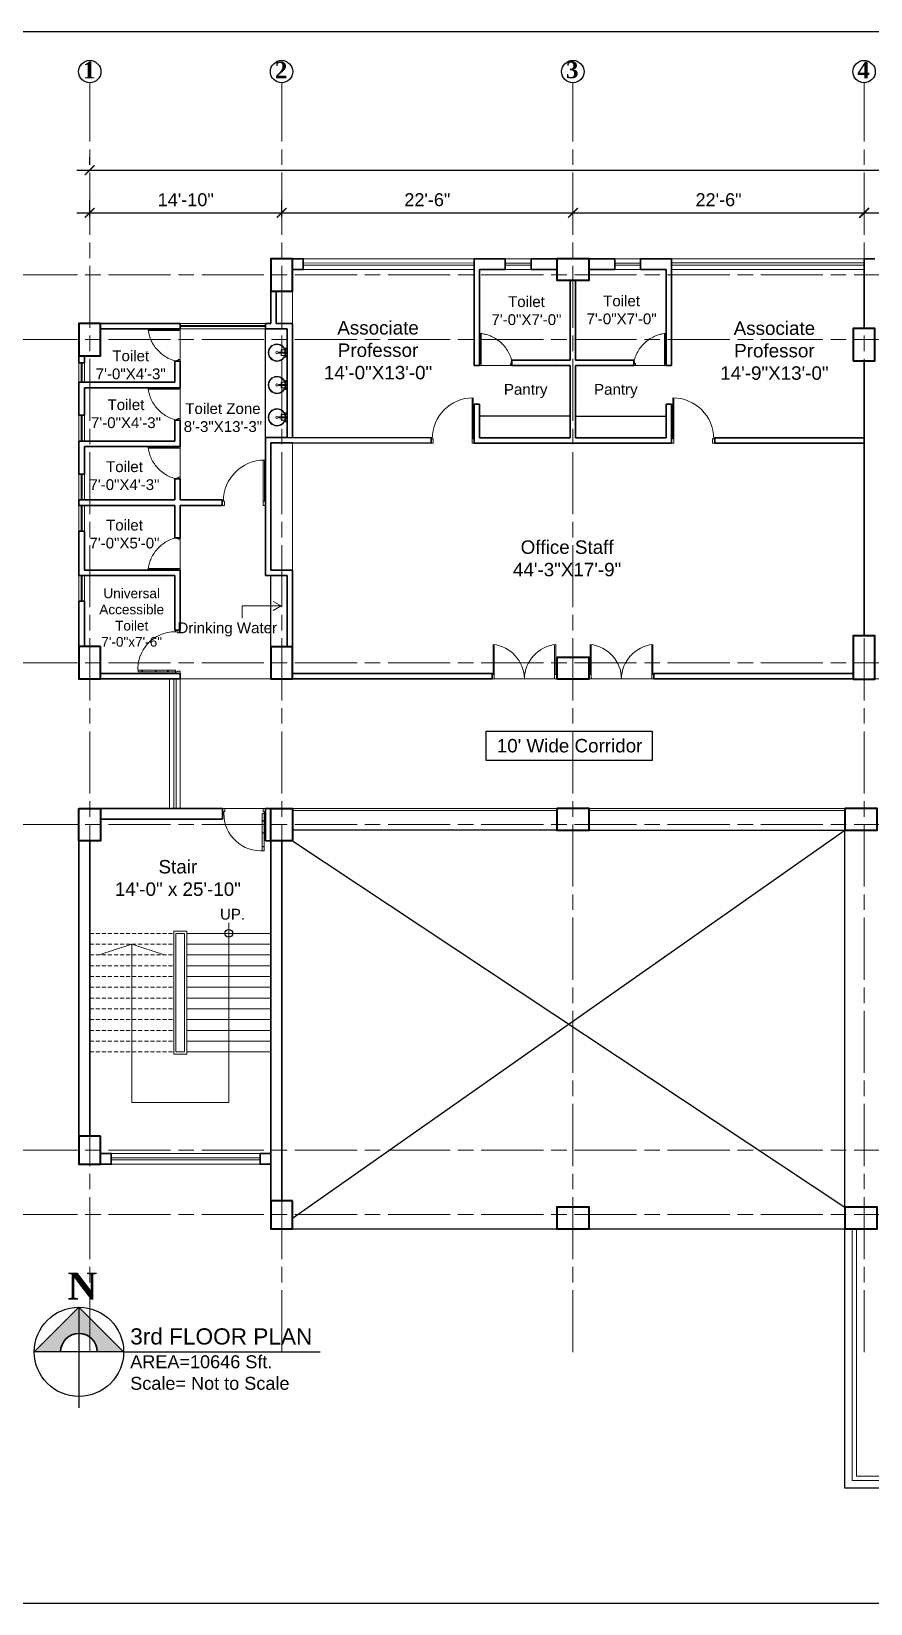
# Model space of a CAD drawing. Header units: inches. Extents: x -12 to 20935469, y -1604 to 24729220.
# Drawn here: x 20904267 to 20905045, y 24716552 to 24718011 of the extents above; entities that cross this region are included whole.
import ezdxf

# ---------------------------------------------------------------- set-up
doc = ezdxf.new("R2010")
doc.units = ezdxf.units.IN
doc.header["$LTSCALE"] = 0.03
doc.header["$MEASUREMENT"] = 0
doc.header["$PDMODE"] = 32
doc.header["$PDSIZE"] = 15
doc.linetypes.add('ACAD_ISO08W100', pattern=[36, 24, -3, 6, -3])
doc.linetypes.add('DASHED2', pattern=[0.375, 0.25, -0.125])
for name, color, linetype, lineweight in [('column', 1, 'Continuous', 40), ('Dim Line', 252, 'Continuous', 13), ('Door', 7, 'Continuous', 18), ('Gas', 21, 'Continuous', 5), ('Glass Line', 252, 'Continuous', 9), ('Grid Line', 252, 'Continuous', 18), ('Hatch', 253, 'Continuous', 15), ('Low Wall', 7, 'Continuous', 30), ('Main Wall', 7, 'Continuous', 30), ('RAIL', 23, 'Continuous', 13), ('STAIR', 46, 'Continuous', 15), ('TOILET FIXTURE', 142, 'Continuous', 5), ('wind.', 150, 'Continuous', 20)]:
    doc.layers.add(name, color=color, linetype=linetype, lineweight=lineweight)
doc.layers.add('FUR', color=251, linetype='Continuous')
doc.layers.add('TEXT', color=7, linetype='Continuous')
doc.styles.add('2', font='swisscl.ttf')
doc.styles.add('RomanS', font='arial.ttf', dxfattribs={"height": 12})
doc.styles.get("Standard").update_dxf_attribs({"font": 'timesbd.ttf'})
doc.dimstyles.new('Aec_Arch_I', dxfattribs={"dimscale": 96, "dimtxt": 12, "dimasz": 0.09375, "dimexe": 0.125, "dimexo": 0.125, "dimgap": 0.0625, "dimtad": 1, "dimdec": 0, "dimzin": 3, "dimdsep": 46, "dimlunit": 4, "dimtxsty": 'RomanS', "dimblk1": 'ARCHTICK', "dimblk2": 'ARCHTICK', "dimsah": 1, "dimcen": 0.09375, "dimdle": 0.125, "dimadec": 0, "dimazin": 0, "dimtfac": 0.75, "dimtdec": 0, "dimtmove": 2, "dimatfit": 3, "dimldrblk": 'ARCHTICK', "dimfxl": 1, "dimfrac": 1, "dimtolj": 1, "dimtzin": 0, "dimarcsym": 0})

# ---------------------------------------------------------------- blocks, each defined once
blk = doc.blocks.new('_ArchTick')
at = {"color": 0, "linetype": 'ByBlock', "lineweight": 35, "const_width": 0.15}
blk.add_lwpolyline([(-0.5, -0.5), (0.5, 0.5)], dxfattribs=at)
blk = doc.blocks.new('*D14')
at = {"layer": 'Defpoints', "color": 0, "transparency": 16777216}
for p in [(20831126.3, 24724578.2), (20830948.3, 24724562.3), (20831126.3, 24724562.3)]:
    blk.add_point(p, dxfattribs=at)
at = {"layer": 'Dim Line', "color": 0, "lineweight": -2, "transparency": 16777216}
for p, q in [((20830948.3, 24724574.3), (20830948.3, 24724590.2)), ((20831126.3, 24724574.3), (20831126.3, 24724590.2)), ((20830936.3, 24724578.2), (20831138.3, 24724578.2))]:
    blk.add_line(p, q, dxfattribs=at)
at = {"layer": 'Dim Line', "color": 0, "lineweight": -2, "transparency": 16777216, "xscale": 9, "yscale": 9, "zscale": 9, "rotation": 180}
blk.add_blockref('_ArchTick', (20830948.3, 24724578.2), dxfattribs=at)
at = {"layer": 'Dim Line', "color": 0, "lineweight": -2, "transparency": 16777216, "xscale": 9, "yscale": 9, "zscale": 9}
blk.add_blockref('_ArchTick', (20831126.3, 24724578.2), dxfattribs=at)
at = {"layer": 'Dim Line', "color": 0, "transparency": 16777216, "insert": (20831037.3, 24724590.3), "char_height": 12, "attachment_point": 5, "style": 'RomanS'}
blk.add_mtext('\\A1;14\'-10"', dxfattribs=at)
blk = doc.blocks.new('*D7')
at = {"layer": 'Defpoints', "color": 0, "transparency": 16777216}
for p in [(20831396.3, 24724578.2), (20831396.3, 24724578.2), (20831126.3, 24724562.3)]:
    blk.add_point(p, dxfattribs=at)
at = {"layer": 'Dim Line', "color": 0, "lineweight": -2, "transparency": 16777216}
for p, q in [((20831126.3, 24724574.3), (20831126.3, 24724590.2)), ((20831114.3, 24724578.2), (20831408.3, 24724578.2))]:
    blk.add_line(p, q, dxfattribs=at)
at = {"layer": 'Dim Line', "color": 0, "lineweight": -2, "transparency": 16777216, "xscale": 9, "yscale": 9, "zscale": 9, "rotation": 180}
blk.add_blockref('_ArchTick', (20831126.3, 24724578.2), dxfattribs=at)
at = {"layer": 'Dim Line', "color": 0, "lineweight": -2, "transparency": 16777216, "xscale": 9, "yscale": 9, "zscale": 9}
blk.add_blockref('_ArchTick', (20831396.3, 24724578.2), dxfattribs=at)
at = {"layer": 'Dim Line', "color": 0, "transparency": 16777216, "insert": (20831261.3, 24724590.3), "char_height": 12, "attachment_point": 5, "style": 'RomanS'}
blk.add_mtext('\\A1;22\'-6"', dxfattribs=at)
blk = doc.blocks.new('*D8')
at = {"layer": 'Defpoints', "color": 0, "transparency": 16777216}
for p in [(20831396.3, 24724578.2), (20831666.3, 24724578.2), (20831666.3, 24724578.2)]:
    blk.add_point(p, dxfattribs=at)
at = {"layer": 'Dim Line', "color": 0, "lineweight": -2, "transparency": 16777216}
blk.add_line((20831384.3, 24724578.2), (20831678.3, 24724578.2), dxfattribs=at)
at = {"layer": 'Dim Line', "color": 0, "lineweight": -2, "transparency": 16777216, "xscale": 9, "yscale": 9, "zscale": 9, "rotation": 180}
blk.add_blockref('_ArchTick', (20831396.3, 24724578.2), dxfattribs=at)
at = {"layer": 'Dim Line', "color": 0, "lineweight": -2, "transparency": 16777216, "xscale": 9, "yscale": 9, "zscale": 9}
blk.add_blockref('_ArchTick', (20831666.3, 24724578.2), dxfattribs=at)
at = {"layer": 'Dim Line', "color": 0, "transparency": 16777216, "insert": (20831531.3, 24724590.3), "char_height": 12, "attachment_point": 5, "style": 'RomanS'}
blk.add_mtext('\\A1;22\'-6"', dxfattribs=at)
blk = doc.blocks.new('*D9')
at = {"layer": 'Defpoints', "color": 0, "transparency": 16777216}
for p in [(20831666.3, 24724578.2), (20831844.3, 24724578.2), (20831844.3, 24724578.2)]:
    blk.add_point(p, dxfattribs=at)
at = {"layer": 'Dim Line', "color": 0, "lineweight": -2, "transparency": 16777216}
blk.add_line((20831654.3, 24724578.2), (20831856.3, 24724578.2), dxfattribs=at)
at = {"layer": 'Dim Line', "color": 0, "lineweight": -2, "transparency": 16777216, "xscale": 9, "yscale": 9, "zscale": 9, "rotation": 180}
blk.add_blockref('_ArchTick', (20831666.3, 24724578.2), dxfattribs=at)
at = {"layer": 'Dim Line', "color": 0, "lineweight": -2, "transparency": 16777216, "xscale": 9, "yscale": 9, "zscale": 9}
blk.add_blockref('_ArchTick', (20831844.3, 24724578.2), dxfattribs=at)
at = {"layer": 'Dim Line', "color": 0, "transparency": 16777216, "insert": (20831755.3, 24724590.3), "char_height": 12, "attachment_point": 5, "style": 'RomanS'}
blk.add_mtext('\\A1;14\'-10"', dxfattribs=at)
blk = doc.blocks.new('*D13')
at = {"layer": 'Defpoints', "color": 0, "transparency": 16777216}
for p in [(20830948.3, 24724610.7), (20832951.8, 24724617.8), (20832951.8, 24724610.7)]:
    blk.add_point(p, dxfattribs=at)
at = {"layer": 'Dim Line', "color": 0, "lineweight": -2, "transparency": 16777216}
for p, q in [((20830948.3, 24724622.7), (20830948.3, 24724629.8)), ((20832951.8, 24724622.7), (20832951.8, 24724629.8)), ((20830936.3, 24724617.8), (20832963.8, 24724617.8))]:
    blk.add_line(p, q, dxfattribs=at)
at = {"layer": 'Dim Line', "color": 0, "lineweight": -2, "transparency": 16777216, "xscale": 9, "yscale": 9, "zscale": 9, "rotation": 180}
blk.add_blockref('_ArchTick', (20830948.3, 24724617.8), dxfattribs=at)
at = {"layer": 'Dim Line', "color": 0, "lineweight": -2, "transparency": 16777216, "xscale": 9, "yscale": 9, "zscale": 9}
blk.add_blockref('_ArchTick', (20832951.8, 24724617.8), dxfattribs=at)
at = {"layer": 'Dim Line', "color": 0, "transparency": 16777216, "insert": (20831950, 24724629.9), "char_height": 12, "attachment_point": 5, "style": 'RomanS'}
blk.add_mtext('\\A1;166\'-11"', dxfattribs=at)
blk = doc.blocks.new('Door_45')
at = {"layer": 'Door'}
for p, q in [((1.5, 5), (1.5, 44)), ((1.5, 40), (2.2, 40)), ((2.2, 40), (2.2, 39.5)), ((2.2, 39.5), (2.7, 39.5)), ((2.7, 39.5), (2.7, 40)), ((2.7, 40), (3.5, 40)), ((3.5, 44), (3.5, 5)), ((1.5, 25.8), (2.2, 25.8)), ((2.2, 25.8), (2.2, 25.3)), ((2.2, 25.3), (2.7, 25.3)), ((2.7, 25.8), (3.5, 25.8)), ((2.7, 25.3), (2.7, 25.8)), ((0, 0), (0, 5)), ((0, 5), (1.5, 5)), ((1.5, 12.6), (2.2, 12.6)), ((3.5, 5), (1.5, 5)), ((1.5, 5), (1.5, 3)), ((1.5, 3), (2.5, 3)), ((2.2, 12.6), (2.2, 13.1)), ((2.2, 13.1), (2.7, 13.1)), ((2.5, 3), (2.5, 0)), ((2.7, 13.1), (2.7, 12.6)), ((2.7, 12.6), (3.5, 12.6)), ((42.5, 3), (42.5, 0)), ((43.5, 3), (42.5, 3)), ((45, 5), (43.5, 5)), ((43.5, 5), (43.5, 3)), ((45, 0), (45, 5)), ((2.5, 0), (0, 0)), ((42.5, 0), (45, 0))]:
    blk.add_line(p, q, dxfattribs=at)
blk.add_arc((4.7, 5.3), 38.8, 359.6233, 94.6685, dxfattribs=at)
blk = doc.blocks.new('sssss-flat-876')
at = {"layer": 'Door', "linetype": 'Continuous', "ltscale": 3}
blk.add_line((3666.5, 84027.2), (3666.5, 84055.7), dxfattribs=at)
at = {"layer": 'Door', "linetype": 'Continuous', "ltscale": 3, "extrusion": (-7.21527e-09, -3.35624e-18, 1), "elevation": 0}
for points in [[(3666.5, 84057.2), (3666.5, 84055.7), (3668.4, 84055.7), (3668.4, 84056.5), (3670.2, 84056.5), (3670.2, 84057.2)], [(3668.4, 84055.7), (3696.2, 84055.7), (3696.2, 84056.5), (3668.4, 84056.5)]]:
    blk.add_lwpolyline(points, close=True, dxfattribs=at)
at = {"layer": 'Door', "linetype": 'Continuous', "ltscale": 3, "flags": 128}
blk.add_lwpolyline([(3670.2, 84027.2, 0.04096), (3675.5, 84028.9, 0.082496), (3684.9, 84034.8, 0.052187), (3689.7, 84040, 0.043988), (3692.9, 84045, 0.036571), (3694.8, 84049.6, 0.034751), (3695.9, 84054.2, 0.011435), (3696.2, 84055.7)], format="xyb", dxfattribs=at)
at = {"layer": 'Door', "linetype": 'Continuous', "ltscale": 3}
blk.add_lwpolyline([(3666.5, 84027.2), (3666.5, 84028.7), (3668.4, 84028.7), (3668.4, 84027.9), (3670.2, 84027.9), (3670.2, 84027.2)], close=True, dxfattribs=at)
blk = doc.blocks.new('$D40')
at = {"layer": 'Door'}
for p, q in [((1, 4), (1, 42)), ((2, 0), (2, 42)), ((1, 5), (0, 5)), ((2, 0), (0, 0)), ((2, 4), (1, 4)), ((39, 4), (38, 4)), ((38, 4), (38, 0)), ((40, 0), (38, 0)), ((40, 5), (39, 5)), ((39, 5), (39, 4))]:
    blk.add_line(p, q, dxfattribs=at)
blk.add_arc((1, 4), 38, 0, 90, dxfattribs=at)
blk = doc.blocks.new('A$C36295410')
at = {"layer": 'Door'}
for p, q in [((1, 4), (1, 32)), ((2, 0), (2, 32)), ((58, 0), (58, 32)), ((59, 4), (59, 32)), ((1, 5), (0, 5)), ((2, 4), (1, 4)), ((58, 4), (59, 4)), ((59, 5), (60, 5)), ((2, 0), (0, 0)), ((58, 0), (60, 0))]:
    blk.add_line(p, q, dxfattribs=at)
for centre, start, end in [((-2.5, -0.3), 0.5906, 83.7783), ((62.5, -0.3), 96.2217, 179.4094)]:
    blk.add_arc(centre, 32.5, start, end, dxfattribs=at)
blk = doc.blocks.new('7-flat-72')
at = {"layer": 'Glass Line', "color": 8, "ltscale": 20}
for p, q in [((-64478.7, 376960.5), (-64480.3, 376960.5)), ((-64480.3, 376959.5), (-64480.3, 376960.5)), ((-64480.3, 376959.5), (-64480.3, 376960.5)), ((-64478.7, 376959.5), (-64480.3, 376959.5)), ((-64480.3, 376959.1), (-64480.3, 376959.4)), ((-64478.7, 376959.4), (-64480.3, 376959.4)), ((-64478.7, 376959.1), (-64480.3, 376959.1)), ((-64480.2, 376959.4), (-64480.2, 376959.5)), ((-64480.1, 376959.5), (-64480.1, 376960.5)), ((-64479.9, 376959.5), (-64479.9, 376960.5)), ((-64479.5, 376959.5), (-64479.5, 376960.5)), ((-64479.1, 376959.5), (-64479.1, 376960.5)), ((-64478.9, 376959.5), (-64478.9, 376960.5)), ((-64478.9, 376959.4), (-64478.9, 376959.5)), ((-64478.8, 376959.5), (-64478.8, 376960.5)), ((-64478.7, 376959.5), (-64478.7, 376960.5)), ((-64478.7, 376959.1), (-64478.7, 376959.4)), ((-64475.1, 376959.4), (-64476.9, 376959.4)), ((-64476.9, 376959.1), (-64476.9, 376959.4)), ((-64475.1, 376959.1), (-64476.9, 376959.1)), ((-64476.6, 376959.4), (-64476.6, 376966.6)), ((-64475.5, 376966.6), (-64476.6, 376966.6)), ((-64475.5, 376959.4), (-64475.5, 376966.6)), ((-64475.1, 376959.1), (-64475.1, 376959.4)), ((-64473.3, 376960.5), (-64471.7, 376960.5)), ((-64473.3, 376959.5), (-64473.3, 376960.5)), ((-64473.3, 376959.5), (-64473.3, 376960.5)), ((-64473.3, 376959.5), (-64471.7, 376959.5)), ((-64473.3, 376959.1), (-64473.3, 376959.4)), ((-64473.3, 376959.4), (-64471.7, 376959.4)), ((-64473.3, 376959.1), (-64471.7, 376959.1)), ((-64473.1, 376959.5), (-64473.1, 376960.5)), ((-64473.1, 376959.4), (-64473.1, 376959.5)), ((-64472.9, 376959.5), (-64472.9, 376960.5)), ((-64472.5, 376959.5), (-64472.5, 376960.5)), ((-64472.1, 376959.5), (-64472.1, 376960.5)), ((-64471.9, 376959.5), (-64471.9, 376960.5)), ((-64471.9, 376959.4), (-64471.9, 376959.5)), ((-64471.8, 376959.5), (-64471.8, 376960.5)), ((-64471.7, 376959.5), (-64471.7, 376960.5)), ((-64471.7, 376959.1), (-64471.7, 376959.4))]:
    blk.add_line(p, q, dxfattribs=at)
blk.add_circle((-64476, 376968.4, 0), 1.08, dxfattribs=at)
for radius, start, end in [(8.1, 273.8334, 266.1883), (7.55, 274.115, 265.9068)]:
    blk.add_arc((-64476, 376968.4, 0), radius, start, end, dxfattribs=at)
blk = doc.blocks.new('SFSFSFS-flat-72')
at = {"layer": 'TOILET FIXTURE', "ltscale": 0.2}
blk.add_lwpolyline([(-3918.5, -3608.1), (-3918.5, -3602.7), (-3923.9, -3602.7), (-3923.9, -3608.1)], close=True, dxfattribs=at)
at = {"layer": 'TOILET FIXTURE', "ltscale": 20}
blk.add_blockref('7-flat-72', (60554.8, -380567.2), dxfattribs=at)
blk = doc.blocks.new('fff')
at = {"layer": 'Grid Line', "color": 252, "linetype": 'ACAD_ISO08W100', "lineweight": 9, "ltscale": 80, "true_color": 0x939598}
for p, q in [((20830948.3, 24723521.1), (20830948.3, 24724698.8)), ((20831126.3, 24723521.1), (20831126.3, 24724698.8)), ((20831396.3, 24723521.1), (20831396.3, 24724698.8)), ((20831666.3, 24723521.1), (20831666.3, 24724698.8)), ((20833096.9, 24724520.6), (20830726.1, 24724520.6)), ((20833096.9, 24724460.6), (20830726.1, 24724460.6)), ((20833096.9, 24724160.7), (20830726.1, 24724160.7)), ((20833096.9, 24724010.7), (20830726.1, 24724010.7)), ((20833096.9, 24723708.7), (20830726.1, 24723708.7)), ((20833096.9, 24723648.8), (20830726.1, 24723648.8))]:
    blk.add_line(p, q, dxfattribs=at)
at = {"layer": 'Dim Line'}
for base, p1, p2, picture, middle in [((20832951.7523, 24724617.8128), (20830948.3088, 24724610.7482), (20832951.7523, 24724610.7482), '*D13', (20831950.0306, 24724629.9397)), ((20831126.3, 24724578.2), (20830948.3, 24724562.3), (20831126.3, 24724562.3), '*D14', (20831037.3, 24724590.3)), ((20831396.3, 24724578.2), (20831126.3, 24724562.3), (20831396.3, 24724578.2), '*D7', (20831261.3, 24724590.3)), ((20831666.3, 24724578.2), (20831396.3, 24724578.2), (20831666.3, 24724578.2), '*D8', (20831531.3, 24724590.3)), ((20831844.3, 24724578.2), (20831666.3, 24724578.2), (20831844.3, 24724578.2), '*D9', (20831755.3, 24724590.3))]:
    dim = blk.add_linear_dim(base=base, p1=p1, p2=p2, dimstyle='Aec_Arch_I', dxfattribs=at)
    dim.commit()
    dim.dimension.update_dxf_attribs({"geometry": picture, "text_midpoint": middle})

msp = doc.modelspace()

# ---------------------------------------------------------------- hatches: boundary and pattern name
at = {"layer": 'Low Wall'}
h = msp.add_hatch(color=256, dxfattribs=at)
h.paths.add_polyline_path([(20904294.4, 24716785.6), (20904270, 24716785.6), (20904311.4, 24716827), (20904311.4, 24716802.7, 0.414214)])
h.paths.add_polyline_path([(20904311.4, 24716802.7), (20904311.4, 24716827), (20904352.8, 24716785.6), (20904328.4, 24716785.6, 0.414214)])

# ---------------------------------------------------------------- linework, layer by layer
for p, q in [((20904484.3, 24717633.8), (20904484.3, 24717734.7)), ((20904753.9, 24717701.7), (20904753.9, 24717701.7)), ((20904766.9, 24717653.7), (20904682.9, 24717653.7)), ((20904771.9, 24717653.7), (20904855.9, 24717653.7)), ((20904489.3, 24717439.8), (20904489.3, 24717505.9)), ((20904400.3, 24717415), (20904405.3, 24717415)), ((20904509.4, 24716909.7), (20905021.4, 24717269.7)), ((20904754.4, 24717269.7), (20904509.4, 24717269.7)), ((20904509.4, 24717259.7), (20905021.4, 24716919.7)), ((20904784.4, 24717269.7), (20905021.4, 24717269.7)), ((20905021.4, 24716919.7), (20905021.4, 24717269.7)), ((20904509.4, 24716899.7), (20905021.4, 24716899.7)), ((20905021.4, 24716659.2), (20905021.4, 24716899.7)), ((20904311.4, 24716827), (20904311.4, 24716733.7)), ((20904352.8, 24716785.6), (20904535.1, 24716785.6)), ((20905704.8, 24716659.2), (20905021.4, 24716659.2)), ((20905704.8, 24716659.2), (20905021.4, 24716659.2))]:
    msp.add_line(p, q)
msp.add_lwpolyline([(20904689, 24717361.5), (20904842.8, 24717361.5), (20904842.8, 24717334.2), (20904689, 24717334.2)], close=True)
for points in [[(20905021.4, 24717269.7), (20905044.4, 24717269.7)], [(20904352.8, 24716785.7), (20904270, 24716785.6)]]:
    msp.add_lwpolyline(points)
for centre, radius in [((20904450.3, 24717173.8), 3.61), ((20904311.4, 24716785.6), 41.4)]:
    msp.add_circle(centre, radius)
at = {"layer": 'column', "lineweight": 40, "ltscale": 20}
for points in [[(20904509.3, 24717799.7), (20904489.3, 24717799.7), (20904489.3, 24717769.7), (20904509.3, 24717769.7)], [(20904754.4, 24717799.7), (20904754.4, 24717779.7), (20904784.4, 24717779.7), (20904784.4, 24717799.7)], [(20904331.4, 24717739.7), (20904311.4, 24717739.7), (20904311.4, 24717709.7), (20904331.4, 24717709.7)], [(20905029.3, 24717704.9), (20905049.3, 24717704.9), (20905049.3, 24717734.9), (20905029.3, 24717734.9)], [(20905029.3, 24717409.8), (20905049.3, 24717409.8), (20905049.3, 24717449.8), (20905029.3, 24717449.8)], [(20904331.4, 24717439.9), (20904311.4, 24717439.9), (20904311.4, 24717409.9), (20904331.4, 24717409.9)], [(20904509.3, 24717439.8), (20904489.3, 24717439.8), (20904489.3, 24717409.9), (20904509.3, 24717409.9)], [(20904754.4, 24717429.9), (20904754.4, 24717409.9), (20904784.4, 24717409.9), (20904784.4, 24717429.9)], [(20904311.4, 24717289.7), (20904331.4, 24717289.7), (20904331.4, 24717259.7), (20904311.4, 24717259.7)], [(20904489.4, 24717289.7), (20904509.4, 24717289.7), (20904509.4, 24717259.7), (20904489.4, 24717259.7)], [(20904754.4, 24717289.7), (20904754.4, 24717269.7), (20904784.4, 24717269.7), (20904784.4, 24717289.7)], [(20905021.4, 24717289.7), (20905021.4, 24717269.7), (20905051.4, 24717269.7), (20905051.4, 24717289.7)], [(20904331.4, 24716985.7), (20904311.4, 24716985.7), (20904311.4, 24716959.7), (20904331.4, 24716959.7)], [(20904509.4, 24716925.7), (20904489.4, 24716925.7), (20904489.4, 24716899.7), (20904509.4, 24716899.7)], [(20904784.4, 24716899.7), (20904784.4, 24716919.7), (20904754.4, 24716919.7), (20904754.4, 24716899.7)], [(20905021.4, 24716919.7), (20905021.4, 24716899.7), (20905051.4, 24716899.7), (20905051.4, 24716919.7)]]:
    msp.add_lwpolyline(points, close=True, dxfattribs=at)
at = {"layer": 'Defpoints'}
msp.add_lwpolyline([(20904066.8, 24718010.6), (20906505.7, 24718010.6), (20906505.7, 24716552.1), (20904066.8, 24716552.1)], close=True, dxfattribs=at)
at = {"layer": 'Gas', "color": 0, "lineweight": 5}
for points in [[(20904411.3, 24717175.8), (20904399.3, 24717175.8), (20904399.3, 24717061.8), (20904411.3, 24717061.8)], [(20904409.3, 24717173.8), (20904401.3, 24717173.8), (20904401.3, 24717063.8), (20904409.3, 24717063.8)]]:
    msp.add_lwpolyline(points, close=True, dxfattribs=at)
at = {"layer": 'Hatch', "lineweight": 5}
for p, q in [((20904509.3, 24717739.7), (20904509.3, 24717769.7)), ((20904509.3, 24717510.9), (20904509.3, 24717628.8))]:
    msp.add_line(p, q, dxfattribs=at)
at = {"layer": 'Hatch'}
for p, q in [((20904405.4, 24717410), (20905227.3, 24717410)), ((20904444.4, 24717289.7), (20904484.4, 24717289.6))]:
    msp.add_line(p, q, dxfattribs=at)
at = {"layer": 'Low Wall', "color": 0}
msp.add_lwpolyline([(20904270, 24716785.6), (20904311.4, 24716827), (20904352.8, 24716785.6)], dxfattribs=at)
at = {"layer": 'Low Wall'}
msp.add_arc((20904311.4, 24716785.6), 17, 0, 180, dxfattribs=at)
at = {"layer": 'Main Wall', "lineweight": 30}
for p, q in [((20904677.9, 24717799.7), (20904677.9, 24717700.7)), ((20904706.6, 24717799.7), (20904677.9, 24717799.7)), ((20904706.6, 24717789.7), (20904706.6, 24717799.7)), ((20904754.4, 24717799.7), (20904730.6, 24717799.7)), ((20904730.6, 24717789.7), (20904730.6, 24717799.7)), ((20904784.4, 24717799.7), (20904808.1, 24717799.7)), ((20904808.1, 24717789.7), (20904808.1, 24717799.7)), ((20904832.1, 24717799.7), (20904860.9, 24717799.7)), ((20904832.1, 24717789.7), (20904832.1, 24717799.7)), ((20904860.9, 24717799.7), (20904860.9, 24717700.7)), ((20905039.3, 24717799.7), (20905049.3, 24717799.7)), ((20905039.3, 24717734.9), (20905039.3, 24717799.7)), ((20904682.9, 24717789.7), (20904682.9, 24717700.7)), ((20904682.9, 24717789.7), (20904706.6, 24717789.7)), ((20904730.6, 24717789.7), (20904754.4, 24717789.7)), ((20904784.4, 24717789.7), (20904784.4, 24717789.7)), ((20904784.4, 24717789.7), (20904808.1, 24717789.7)), ((20904832.1, 24717789.7), (20904855.9, 24717789.7)), ((20904855.9, 24717789.7), (20904855.9, 24717700.7)), ((20904766.9, 24717705.7), (20904766.9, 24717779.7)), ((20904771.9, 24717705.7), (20904771.9, 24717779.7)), ((20904489.3, 24717739.7), (20904489.3, 24717769.7)), ((20904494.3, 24717739.7), (20904494.3, 24717769.7)), ((20904331.4, 24717739.7), (20904405.3, 24717739.7)), ((20904331.4, 24717734.7), (20904405.3, 24717734.7)), ((20904405.3, 24717734.7), (20904405.3, 24717739.7)), ((20904484.3, 24717739.7), (20904489.3, 24717739.7)), ((20904484.3, 24717734.7), (20904484.3, 24717739.7)), ((20904484.3, 24717734.7), (20904504.3, 24717734.7)), ((20904494.3, 24717739.7), (20904509.3, 24717739.7)), ((20904504.3, 24717633.8), (20904504.3, 24717734.7)), ((20904509.3, 24717633.8), (20904509.3, 24717739.7)), ((20904766.9, 24717705.7), (20904766.9, 24717724.7)), ((20904771.9, 24717705.7), (20904771.9, 24717724.7)), ((20904311.4, 24717703.1), (20904311.4, 24717709.7)), ((20904400.3, 24717704.7), (20904405.3, 24717704.7)), ((20904400.3, 24717704.7), (20904400.3, 24717685.1)), ((20904682.9, 24717700.7), (20904677.9, 24717700.7)), ((20904712.9, 24717705.7), (20904712.9, 24717700.7)), ((20904766.9, 24717705.7), (20904712.9, 24717705.7)), ((20904766.9, 24717700.7), (20904712.9, 24717700.7)), ((20904766.9, 24717633.7), (20904766.9, 24717700.7)), ((20904771.9, 24717705.7), (20904825.9, 24717705.7)), ((20904771.9, 24717700.7), (20904825.9, 24717700.7)), ((20904771.9, 24717633.7), (20904771.9, 24717700.7)), ((20904825.9, 24717705.7), (20904825.9, 24717700.7)), ((20904855.9, 24717700.7), (20904860.9, 24717700.7)), ((20905039.3, 24717449.8), (20905039.3, 24717704.9)), ((20904400.3, 24717685.1), (20904311.4, 24717685.1)), ((20904311.4, 24717654.5), (20904311.4, 24717685.1)), ((20904405.3, 24717680.1), (20904316.4, 24717680.1)), ((20904677.9, 24717664.7), (20904677.9, 24717628.7)), ((20904682.9, 24717664.7), (20904677.9, 24717664.7)), ((20904682.9, 24717633.7), (20904682.9, 24717664.7)), ((20904855.9, 24717664.7), (20904860.9, 24717664.7)), ((20904855.9, 24717664.7), (20904855.9, 24717633.7)), ((20904860.9, 24717664.7), (20904860.9, 24717628.7)), ((20904400.3, 24717650.1), (20904400.3, 24717630.5)), ((20904405.3, 24717650.1), (20904400.3, 24717650.1)), ((20904400.3, 24717630.5), (20904311.4, 24717630.5)), ((20904311.4, 24717599.9), (20904311.4, 24717630.5)), ((20904405.3, 24717625.5), (20904316.4, 24717625.5)), ((20904316.4, 24717625.5), (20904316.4, 24717599.9)), ((20904484.3, 24717575.9), (20904484.3, 24717633.8)), ((20904484.3, 24717633.8), (20904504.3, 24717633.8)), ((20904489.3, 24717510.9), (20904489.3, 24717628.8)), ((20904489.3, 24717628.8), (20904509.3, 24717628.8)), ((20904637.9, 24717633.7), (20904494.4, 24717633.8)), ((20904637.9, 24717628.7), (20904494.4, 24717628.8)), ((20904637.9, 24717628.7), (20904637.9, 24717633.7)), ((20904677.9, 24717628.7), (20904860.9, 24717628.7)), ((20904766.9, 24717633.7), (20904682.9, 24717633.7)), ((20904771.9, 24717633.7), (20904855.9, 24717633.7)), ((20904900.9, 24717633.7), (20905039.3, 24717633.7)), ((20904900.9, 24717628.7), (20904900.9, 24717633.7)), ((20904900.9, 24717628.7), (20905039.3, 24717628.7)), ((20904311.4, 24717599.9), (20904316.4, 24717599.9)), ((20904405.3, 24717595.5), (20904400.3, 24717595.5)), ((20904311.4, 24717575.9), (20904400.3, 24717575.9)), ((20904311.4, 24717570.9), (20904311.4, 24717575.9)), ((20904400.3, 24717570.9), (20904311.4, 24717570.9)), ((20904400.3, 24717540.9), (20904400.3, 24717570.9)), ((20904405.3, 24717540.9), (20904405.3, 24717570.9)), ((20904444.3, 24717570.9), (20904405.3, 24717570.9)), ((20904444.3, 24717570.9), (20904444.3, 24717575.9)), ((20904484.3, 24717505.9), (20904484.3, 24717575.9)), ((20904316.4, 24717546.9), (20904311.4, 24717546.9)), ((20904311.4, 24717505.9), (20904311.4, 24717546.9)), ((20904316.4, 24717546.9), (20904316.4, 24717510.9)), ((20904405.3, 24717540.9), (20904400.3, 24717540.9)), ((20904405.3, 24717510.9), (20904316.4, 24717510.9)), ((20904405.3, 24717455), (20904405.3, 24717510.9)), ((20904489.3, 24717510.9), (20904509.3, 24717510.9)), ((20904509.3, 24717439.8), (20904509.3, 24717510.9)), ((20904400.3, 24717505.9), (20904311.4, 24717505.9)), ((20904400.3, 24717455), (20904400.3, 24717505.9)), ((20904484.3, 24717505.9), (20904504.3, 24717505.9)), ((20904504.3, 24717439.8), (20904504.3, 24717505.9)), ((20904311.4, 24717439.8), (20904311.4, 24717481.9)), ((20904316.4, 24717481.9), (20904311.4, 24717481.9)), ((20904316.4, 24717481.9), (20904316.4, 24717439.8)), ((20904405.3, 24717455), (20904400.3, 24717455)), ((20904405.3, 24717415), (20904331.4, 24717415)), ((20904405.3, 24717410), (20904331.4, 24717410)), ((20904405.3, 24717415), (20904405.3, 24717410)), ((20904509.4, 24717414.9), (20904694.4, 24717414.9)), ((20904694.4, 24717409.9), (20904509.4, 24717409.9)), ((20904694.4, 24717409.9), (20904694.4, 24717414.9)), ((20905029.3, 24717414.9), (20904844.4, 24717414.9)), ((20904844.4, 24717414.9), (20904844.4, 24717409.9)), ((20904844.4, 24717409.9), (20905029.3, 24717409.9)), ((20904444.4, 24717289.7), (20904331.4, 24717289.7)), ((20904444.4, 24717289.7), (20904444.4, 24717279.7)), ((20904489.4, 24717289.7), (20904484.4, 24717289.7)), ((20904484.4, 24717289.7), (20904484.4, 24717259.7)), ((20904444.4, 24717279.7), (20904331.4, 24717279.7)), ((20904311.4, 24717259.7), (20904311.4, 24716985.7)), ((20904321.4, 24717259.7), (20904321.4, 24716985.7)), ((20904484.4, 24717259.7), (20904489.4, 24717259.7)), ((20904489.4, 24716899.7), (20904489.4, 24717259.7)), ((20904499.4, 24716925.7), (20904499.4, 24717259.7)), ((20904784.4, 24716909.7), (20904784.4, 24716909.7))]:
    msp.add_line(p, q, dxfattribs=at)
for points in [[(20904509.3, 24717799.7), (20904519.3, 24717799.7), (20904519.3, 24717789.7), (20904509.3, 24717789.7)], [(20904316.4, 24717703.1), (20904311.4, 24717703.1)], [(20904316.4, 24717709.7), (20904316.4, 24717703.1)], [(20904405.3, 24717704.7), (20904405.3, 24717680.1)], [(20904316.4, 24717680.1), (20904316.4, 24717654.5)], [(20904316.4, 24717654.5), (20904311.4, 24717654.5)], [(20904405.3, 24717650.1), (20904405.3, 24717625.5)], [(20904400.3, 24717595.5), (20904400.3, 24717575.9)], [(20904405.3, 24717595.5), (20904405.3, 24717575.9)], [(20904405.3, 24717575.9), (20904444.3, 24717575.9)]]:
    msp.add_lwpolyline(points, dxfattribs=at)
at = {"layer": 'Main Wall'}
for points in [[(20904331.4, 24716969.7), (20904341.4, 24716969.7), (20904341.4, 24716959.7), (20904331.4, 24716959.7)], [(20904479.4, 24716969.7), (20904489.4, 24716969.7), (20904489.4, 24716959.7), (20904479.4, 24716959.7)]]:
    msp.add_lwpolyline(points, close=True, dxfattribs=at)
at = {"layer": 'RAIL', "lineweight": 9}
for p, q in [((20904450.3, 24717183.5), (20904450.3, 24717016.8)), ((20904360.3, 24717163.8), (20904330.3, 24717153.8)), ((20904360.3, 24717016.8), (20904360.3, 24717163.8)), ((20904390.3, 24717153.8), (20904360.3, 24717163.8)), ((20904489.3, 24717153.8), (20904411.3, 24717153.8)), ((20904450.3, 24717016.8), (20904360.3, 24717016.8))]:
    msp.add_line(p, q, dxfattribs=at)
at = {"layer": 'STAIR', "color": 253, "lineweight": 5}
for p, q in [((20904498.9, 24717477.6), (20904491.6, 24717481.6)), ((20904498.9, 24717477.6), (20904462.7, 24717477.6)), ((20904462.7, 24717477.6), (20904462.7, 24717466.3)), ((20904498.9, 24717477.6), (20904491.6, 24717473.5))]:
    msp.add_line(p, q, dxfattribs=at)
at = {"layer": 'STAIR', "color": 32, "linetype": 'DASHED2', "lineweight": 5, "ltscale": 500}
for p, q in [((20904321.4, 24717173.8), (20904399.3, 24717173.8)), ((20904321.4, 24717163.8), (20904399.3, 24717163.8)), ((20904321.4, 24717153.8), (20904399.3, 24717153.8)), ((20904321.4, 24717143.8), (20904399.3, 24717143.8)), ((20904321.4, 24717133.8), (20904399.3, 24717133.8)), ((20904321.4, 24717123.8), (20904399.3, 24717123.8)), ((20904321.4, 24717113.8), (20904399.3, 24717113.8)), ((20904321.4, 24717103.8), (20904399.3, 24717103.8)), ((20904321.4, 24717093.8), (20904399.3, 24717093.8)), ((20904321.4, 24717083.8), (20904399.3, 24717083.8)), ((20904321.4, 24717073.8), (20904399.3, 24717073.8)), ((20904321.4, 24717063.8), (20904399.3, 24717063.8))]:
    msp.add_line(p, q, dxfattribs=at)
at = {"layer": 'STAIR', "color": 32, "lineweight": 5}
for p, q in [((20904411.3, 24717173.8), (20904489.3, 24717173.8)), ((20904411.3, 24717163.8), (20904489.3, 24717163.8)), ((20904411.3, 24717143.8), (20904489.3, 24717143.8)), ((20904429.3, 24717153.8), (20904489.3, 24717153.8)), ((20904411.3, 24717133.8), (20904489.3, 24717133.8)), ((20904411.3, 24717123.8), (20904489.3, 24717123.8)), ((20904411.3, 24717113.8), (20904489.3, 24717113.8)), ((20904411.3, 24717103.8), (20904489.3, 24717103.8)), ((20904411.3, 24717093.8), (20904489.3, 24717093.8)), ((20904411.3, 24717083.8), (20904489.3, 24717083.8)), ((20904411.3, 24717073.8), (20904489.3, 24717073.8)), ((20904411.3, 24717063.8), (20904489.3, 24717063.8))]:
    msp.add_line(p, q, dxfattribs=at)
at = {"layer": 'TEXT'}
for centre in [(20904321.4, 24717973.3), (20904499.3, 24717973.3), (20904769.3, 24717973.3), (20905039.3, 24717973.3)]:
    msp.add_circle(centre, 10.4, dxfattribs=at)
at = {"layer": 'wind.', "lineweight": 5}
for p, q in [((20904677.9, 24717799.7), (20904519.3, 24717799.7)), ((20904706.6, 24717799.7), (20904730.6, 24717799.7)), ((20904808.1, 24717799.7), (20904832.1, 24717799.7)), ((20904860.9, 24717799.7), (20905039.3, 24717799.7)), ((20904519.3, 24717795.7), (20904677.9, 24717795.8)), ((20904519.3, 24717793.7), (20904677.9, 24717793.8)), ((20904519.3, 24717789.7), (20904677.9, 24717789.7)), ((20904706.6, 24717795.7), (20904730.6, 24717795.7)), ((20904706.6, 24717793.7), (20904730.6, 24717793.7)), ((20904706.6, 24717789.7), (20904730.6, 24717789.7)), ((20904808.1, 24717795.7), (20904832.1, 24717795.7)), ((20904808.1, 24717793.7), (20904832.1, 24717793.7)), ((20904808.1, 24717789.7), (20904832.1, 24717789.7)), ((20904860.9, 24717795.8), (20905039.3, 24717795.8)), ((20904860.9, 24717793.8), (20905039.3, 24717793.8)), ((20904860.9, 24717789.7), (20905039.3, 24717789.7)), ((20904405.3, 24717739.7), (20904484.3, 24717739.7)), ((20904405.3, 24717737.7), (20904484.3, 24717737.7)), ((20904405.3, 24717736.7), (20904484.3, 24717736.7)), ((20904405.3, 24717734.7), (20904484.3, 24717734.7)), ((20904311.4, 24717703.1), (20904311.4, 24717685.1)), ((20904313.4, 24717703.1), (20904313.4, 24717685.1)), ((20904314.4, 24717703.1), (20904314.4, 24717685.1)), ((20904316.4, 24717703.1), (20904316.4, 24717685.1)), ((20904311.4, 24717654.5), (20904311.4, 24717630.5)), ((20904313.4, 24717654.5), (20904313.4, 24717630.5)), ((20904314.4, 24717654.5), (20904314.4, 24717630.5)), ((20904316.4, 24717654.5), (20904316.4, 24717630.5)), ((20904311.4, 24717575.9), (20904311.4, 24717599.9)), ((20904313.4, 24717575.9), (20904313.4, 24717599.9)), ((20904314.4, 24717575.9), (20904314.4, 24717599.9)), ((20904316.4, 24717575.9), (20904316.4, 24717599.9)), ((20904311.4, 24717546.9), (20904311.4, 24717570.9)), ((20904313.4, 24717546.9), (20904313.4, 24717570.9)), ((20904314.4, 24717546.9), (20904314.4, 24717570.9)), ((20904316.4, 24717546.9), (20904316.4, 24717570.9)), ((20904311.4, 24717481.9), (20904311.4, 24717505.9)), ((20904313.4, 24717481.9), (20904313.4, 24717505.9)), ((20904314.4, 24717481.9), (20904314.4, 24717505.9)), ((20904316.4, 24717481.9), (20904316.4, 24717505.9)), ((20904395.4, 24717289.7), (20904395.4, 24717409.9)), ((20904399.4, 24717289.7), (20904399.4, 24717409.9)), ((20904401.4, 24717289.7), (20904401.4, 24717409.9)), ((20904405.4, 24717289.7), (20904405.4, 24717409.9)), ((20904336.4, 24716969.7), (20904484.4, 24716969.7)), ((20904336.4, 24716959.7), (20904484.4, 24716959.7)), ((20904341.4, 24716965.7), (20904479.4, 24716965.7)), ((20904341.4, 24716963.7), (20904479.4, 24716963.7)), ((20904754.3, 24716903.8), (20904754.3, 24716903.8))]:
    msp.add_line(p, q, dxfattribs=at)
at = {"layer": 'wind.'}
for p, q in [((20904784.4, 24717289.7), (20905021.4, 24717289.7)), ((20904784.4, 24717287.7), (20905021.4, 24717287.7)), ((20905028.4, 24716666.2), (20905028.4, 24716899.7)), ((20905032.4, 24716670.2), (20905032.4, 24716899.7)), ((20905697.8, 24716666.2), (20905028.4, 24716666.2)), ((20905693.8, 24716670.2), (20905032.4, 24716670.2))]:
    msp.add_line(p, q, dxfattribs=at)
for points in [[(20904509.4, 24717289.7), (20904754.4, 24717289.7)], [(20904509.4, 24717287.7), (20904754.4, 24717287.7)]]:
    msp.add_lwpolyline(points, dxfattribs=at)

# ---------------------------------------------------------------- block references
msp.add_blockref('fff', (73373.1, -6735.9))
at = {"layer": 'Door', "ltscale": 20, "xscale": -1}
for p in [(20908071.9, 24633677.5), (20908071.9, 24633622.9), (20908071.9, 24633568.3)]:
    msp.add_blockref('sssss-flat-876', p, dxfattribs=at)
at = {"layer": 'Door', "xscale": -1}
msp.add_blockref('$D40', (20904484.3, 24717570.9), dxfattribs=at)
at = {"layer": 'Door', "ltscale": 20, "rotation": 180}
msp.add_blockref('sssss-flat-876', (20908071.9, 24801568.1), dxfattribs=at)
at = {"layer": 'Door', "color": 250, "ltscale": 20, "xscale": 0.8888888888759539, "yscale": 0.8888888888759539, "zscale": 0.8888888888759539}
for p, rotation in [((20904405.3, 24717415), 90.00000000000001), ((20904484.4, 24717289.6), 180)]:
    msp.add_blockref('Door_45', p, dxfattribs=dict(at, rotation=rotation))
at = {"layer": 'FUR', "xscale": -1}
for p in [(20904754.4, 24717409.9), (20904844.4, 24717409.9)]:
    msp.add_blockref('A$C36295410', p, dxfattribs=at)
at = {"layer": 'Main Wall', "rotation": 90.00000000000001}
msp.add_blockref('sssss-flat-876', (20988740.1, 24714034.2), dxfattribs=at)
at = {"layer": 'Main Wall', "xscale": -1, "rotation": 270}
msp.add_blockref('sssss-flat-876', (20820798.7, 24714034.2), dxfattribs=at)
at = {"layer": 'Main Wall', "xscale": -1}
msp.add_blockref('$D40', (20904677.9, 24717628.7), dxfattribs=at)
at = {"layer": 'Main Wall'}
msp.add_blockref('$D40', (20904860.9, 24717628.7), dxfattribs=at)
at = {"layer": 'TOILET FIXTURE', "ltscale": 20, "rotation": 90.00000000000001}
for p in [(20900896.2, 24721633.8), (20900896.2, 24721603.8), (20900896.2, 24721573.8)]:
    msp.add_blockref('SFSFSFS-flat-72', p, dxfattribs=at)

# ---------------------------------------------------------------- texts
msp.add_text('N', height=25.2).set_placement((20904300.8, 24716834))
at = {"layer": 'TEXT', "char_height": 15.44, "width": 227.458, "attachment_point": 8, "rotation": 0}
for s, insert in [('\\A1;1', (20904320.9, 24717967)), ('\\A1;2', (20904498.8, 24717967)), ('\\A1;3', (20904768.8, 24717967)), ('\\A1;4', (20905038.8, 24717967))]:
    msp.add_mtext(s, dxfattribs=dict(at, insert=insert))
at = {"layer": 'TEXT', "color": 30, "lineweight": 5, "ltscale": 20, "attachment_point": 2, "style": '2'}
for s, width, gutter_width, insert, char_height in [('{\\fArial|b0|i0|c0|p34;\\C0;Toilet \\P7\'-0"X7\'-0"}', 104.76, 0.5, (20904726.3, 24717764.9), 10), ('{\\fArial|b0|i0|c0|p34;\\C0;Toilet \\P7\'-0"X7\'-0"}', 104.76, 0.5, (20904814.5, 24717765.6), 10), ('\\pxqc;{\\fArial|b0|i0|c0|p34;\\C0;Associate\\PProfessor\\P\\pq*;14\'-0"X13\'-0"}', 131.491, 0.397, (20904588.7, 24717741.9), 12.476), ('\\pxqc;{\\fArial|b0|i0|c0|p34;\\C0;Associate\\PProfessor \\P\\pq*;14\'-9"X13\'-0"\\P\\pqc; }', 131.491, 0.397, (20904956.2, 24717741.5), 12.476), ('{\\fArial|b0|i0|c0|p34;\\C0;Toilet \\P7\'-0"X4\'-3"}', 104.76, 0.5, (20904359.4, 24717714.6), 10), ('\\pxqc;{\\fArial|b0|i0|c0|p34;\\C0; \\PPantry}', 63.513, 0.5, (20904725.6, 24717700.2), 10), ('\\pxqc;{\\fArial|b0|i0|c0|p34;\\C0; \\PPantry}', 63.513, 0.5, (20904809.2, 24717700.2), 10), ('{\\fArial|b0|i0|c0|p34;\\C0;Toilet \\P7\'-0"X4\'-3"}', 104.76, 0.5, (20904355, 24717669.3), 10), ('{\\fArial|b0|i0|c0|p34;\\C0;Toilet Zone\\P8\'-3"X13\'-3"}', 104.76, 0.5, (20904444.9, 24717665.7), 10), ('{\\fArial|b0|i0|c0|p34;\\C0;Toilet \\P7\'-0"X4\'-3"}', 104.76, 0.5, (20904353.6, 24717611.8), 10), ('{\\fArial|b0|i0|c0|p34;\\C0;Toilet \\P7\'-0"X5\'-0"}', 104.76, 0.5, (20904353.6, 24717557.6), 10), ('\\pxqc;{\\fArial|b0|i0|c0|p34;\\C0;Office Staff \\P\\pq*;44\'-3"X17\'-9"}', 165.486, 0.5, (20904764, 24717538.4), 12.476), ('{\\fArial|b0|i0|c0|p34;\\C0;Universal Accessible Toilet\\P7\'-0"x7\'-6"}', 89.095, 0.35, (20904360.3, 24717493.8), 9), ('\\pxsm1;{\\fArial|b0|i0|c0|p34;\\C0;Drinking Water }', 88.563, 0.282, (20904448.9, 24717462.3), 10), ("\\pxsm1,qc;{\\fArial|b0|i0|c0|p34;\\C0;10' Wide Corridor}", 227.89, 0.75, (20904766.3, 24717354.2), 12.476), ('\\pxsm1;{\\fArial|b0|i0|c0|p34;\\C0;Stair\\P14\'-0" x 25\'-10"  }', 141.57, 0.282, (20904403.1, 24717241.9), 12.476), ('{\\fArial|b0|i0|c0|p34;\\C0;UP.}', 104.76, 0.5, (20904453.8, 24717196.6), 10), ('\\A1;\\pxql;{\\fArial|b0|i0|c0|p34;\\C0;3rd FLOOR PLAN\\P\\H0.8x;AREA=10646 Sft.\\H1.25x;\\P\\H0.8x;Scale= \\H1x;Not to Scale}', 640.124, 0.5, (20904679, 24716807.4), 15)]:
    msp.add_mtext_dynamic_manual_height_columns(s, width=width, gutter_width=gutter_width, heights=[0], dxfattribs=dict(at, insert=insert, char_height=char_height))

doc.saveas('drawing.dxf')
